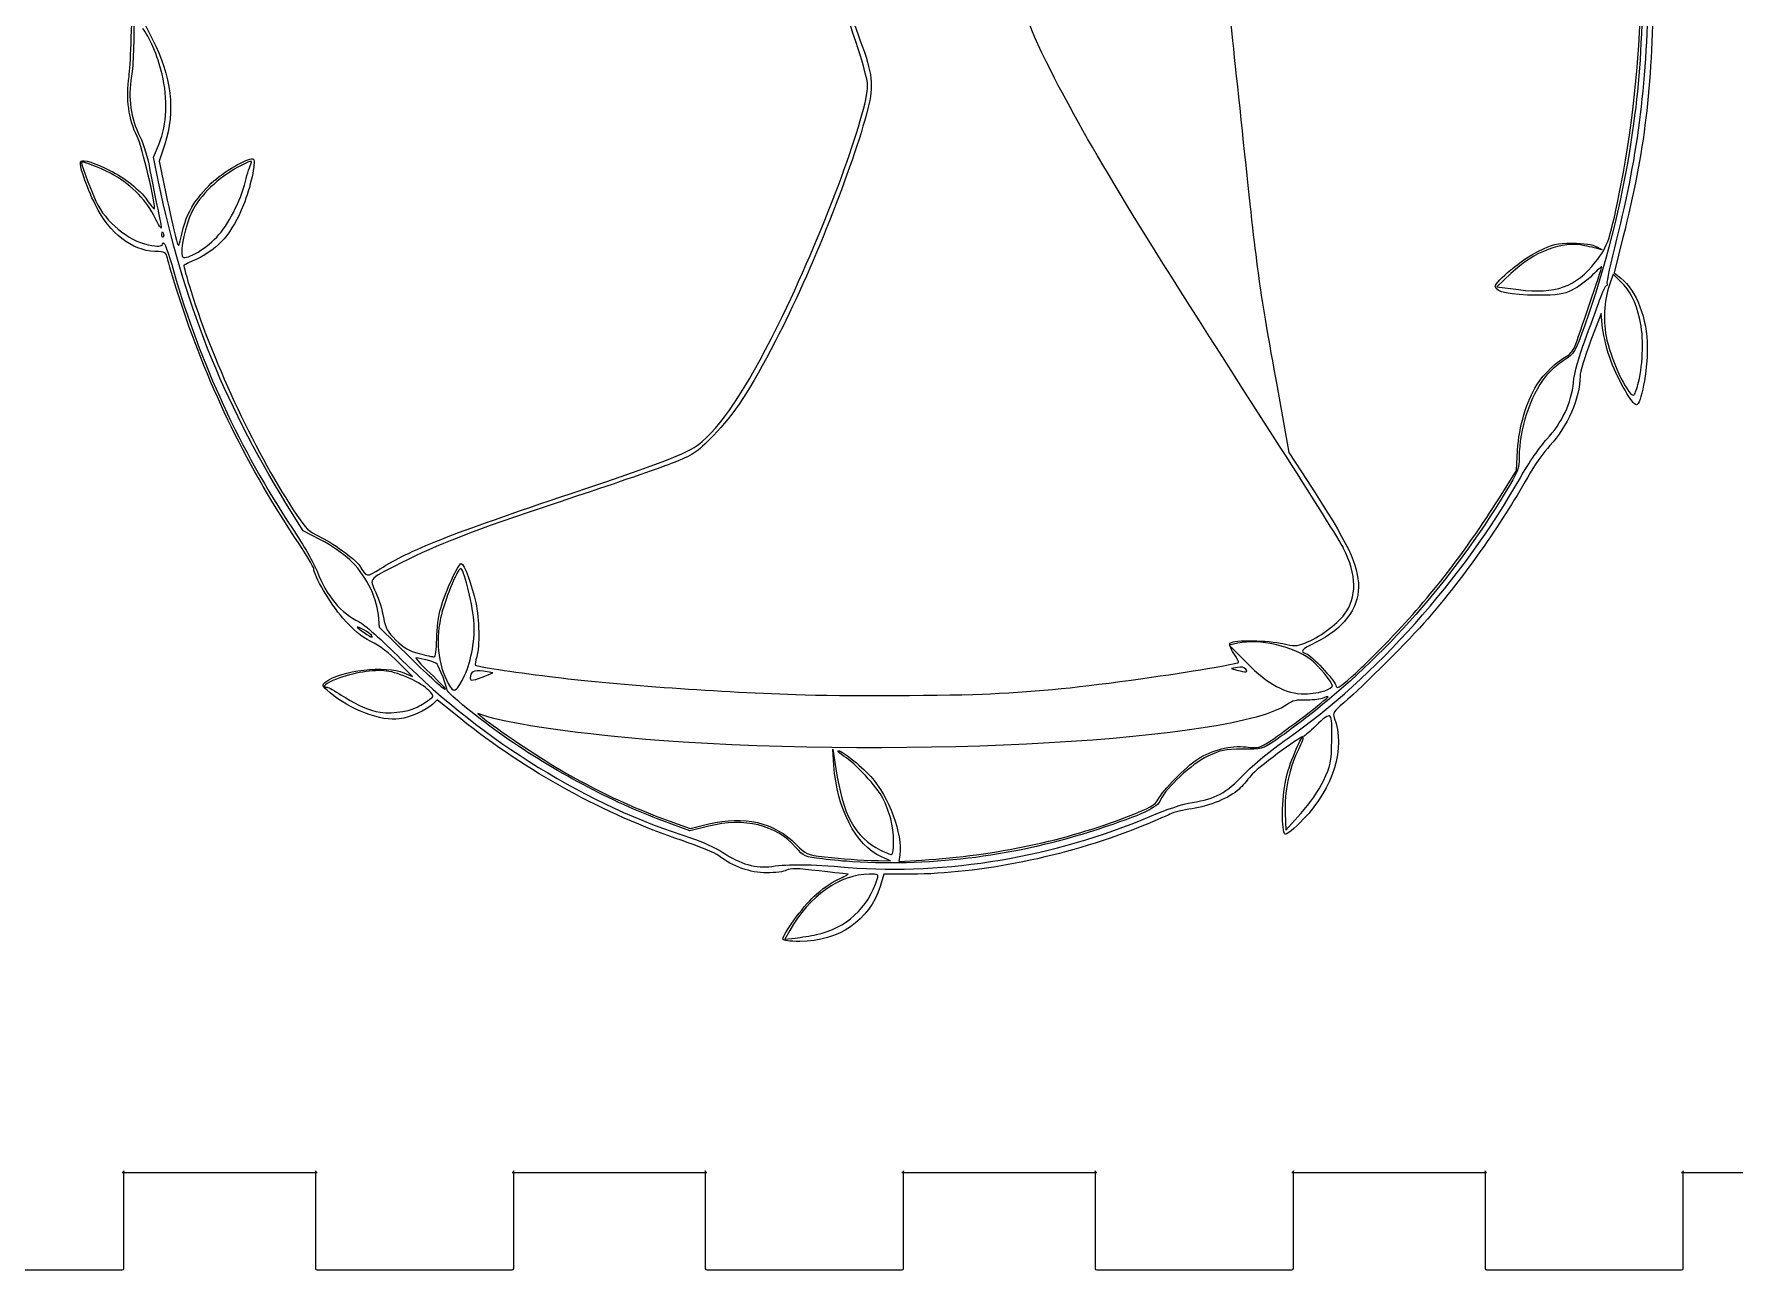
# Model space of a CAD drawing. Extents: x 1 to 445, y -9778 to -9574.
# Drawn here: x 191.1 to 243.4, y -9650 to -9612 of the extents above; entities that cross this region are included whole.
import ezdxf

# ---------------------------------------------------------------- set-up
doc = ezdxf.new("R2010")
doc.units = 0
doc.layers.get('0').update_dxf_attribs({"linetype": 'CONTINUOUS'})

msp = doc.modelspace()

# ---------------------------------------------------------------- linework, layer by layer
at = {"color": 5}
for p, q in [((194.45499, -9611.5997), (194.72856, -9612.1255)), ((194.76045, -9615.7509), (194.92838, -9615.3351)), ((195.10422, -9615.3517), (194.93019, -9615.8783)), ((194.91374, -9616.5049), (194.76045, -9615.7509)), ((194.93019, -9615.8783), (195.13789, -9616.8703)), ((195.01639, -9618.1216), (195.01609, -9618.1224)), ((196.7012, -9618.2107), (196.7012, -9618.2107)), ((239.9896, -9618.2189), (239.71677, -9619.3129)), ((236.5402, -9619.3291), (236.10446, -9619.7419)), ((239.68526, -9619.3542), (239.57334, -9619.677)), ((239.91703, -9619.5767), (239.68526, -9619.3542)), ((239.71677, -9619.3129), (239.92691, -9619.4773)), ((236.10446, -9619.7419), (236.77783, -9619.8279)), ((239.31678, -9620.5613), (238.99332, -9621.417)), ((239.36268, -9621.0159), (239.31678, -9620.5613)), ((240.46753, -9622.6739), (240.46751, -9622.6739)), ((229.34133, -9622.8227), (229.70631, -9624.8403)), ((229.70631, -9624.8403), (230.26446, -9625.6974)), ((236.70699, -9625.3961), (236.74449, -9624.7671)), ((236.1838, -9626.2314), (236.70699, -9625.3961)), ((199.36129, -9627.2493), (198.83446, -9626.3991)), ((199.90002, -9627.5296), (199.36129, -9627.2493)), ((201.71749, -9630.2285), (201.67679, -9629.8305)), ((201.46194, -9630.4621), (201.46189, -9630.4619)), ((202.68686, -9631.1812), (201.71749, -9630.2285)), ((232.82214, -9630.5809), (232.8221, -9630.5779)), ((228.13771, -9630.7104), (227.87119, -9630.7694)), ((227.87119, -9630.7694), (228.40843, -9631.3146)), ((202.73241, -9631.7391), (202.29786, -9631.2983)), ((202.46499, -9631.6232), (202.73241, -9631.7391)), ((205.20599, -9631.6214), (204.91069, -9631.5744)), ((205.00544, -9631.7024), (205.20599, -9631.6214)), ((228.11967, -9631.454), (227.93624, -9631.49)), ((227.93624, -9631.49), (228.10338, -9631.538)), ((228.37855, -9631.509), (228.37855, -9631.508)), ((204.33104, -9631.7055), (204.33104, -9631.7055)), ((205.00544, -9631.7022), (205.00544, -9631.7024)), ((230.8131, -9632.1709), (230.8131, -9632.1706)), ((202.86805, -9632.679), (202.86808, -9632.679)), ((203.49243, -9632.4535), (203.34558, -9632.5915)), ((204.2155, -9633.0352), (203.49243, -9632.4535)), ((220.51554, -9632.2678), (220.51548, -9632.2666)), ((204.92906, -9632.9367), (204.73808, -9632.8687)), ((204.73808, -9632.8687), (204.93863, -9633.0385)), ((215.702, -9634.4736), (215.6716, -9633.9722)), ((215.6716, -9633.9722), (215.761, -9634.5739)), ((211.26963, -9636.4849), (210.4322, -9636.1765)), ((210.64694, -9636.1871), (211.27435, -9636.4163)), ((211.84751, -9636.34), (211.26963, -9636.4849)), ((211.27435, -9636.4163), (211.84991, -9636.2721)), ((229.58817, -9635.9423), (229.60737, -9636.4589)), ((229.60737, -9636.4589), (230.06874, -9635.9509)), ((217.07258, -9637.4012), (217.44027, -9637.4122)), ((217.44027, -9637.4122), (217.16157, -9637.2857)), ((217.72524, -9637.2252), (217.69574, -9637.4266)), ((217.69574, -9637.4266), (218.40368, -9637.3826)), ((216.27019, -9637.4359), (216.27028, -9637.4357)), ((217.23944, -9637.8168), (217.11919, -9638.2007)), ((218.07552, -9637.8168), (217.23944, -9637.8168)), ((214.13074, -9639.8161), (214.13096, -9639.8169)), ((214.34347, -9639.5475), (214.1901, -9639.8204)), ((214.1901, -9639.8204), (214.51151, -9639.7834)), ((215.16718, -9639.6757), (215.16718, -9639.6756))]:
    msp.add_line(p, q, dxfattribs=at)
at = {"color": 7}
for p, q in [((193.79297, -9647), (199.79297, -9647)), ((193.84377, -9649.949), (193.84377, -9646.949)), ((199.74217, -9646.949), (199.74217, -9649.949)), ((205.79297, -9647), (211.79297, -9647)), ((205.84377, -9649.949), (205.84377, -9646.949)), ((211.74217, -9646.949), (211.74217, -9649.949)), ((217.79297, -9647), (223.79297, -9647)), ((217.84377, -9649.949), (217.84377, -9646.949)), ((223.74217, -9646.949), (223.74217, -9649.949)), ((229.79297, -9647), (235.79297, -9647)), ((229.84377, -9649.949), (229.84377, -9646.949)), ((235.74217, -9646.949), (235.74217, -9649.949)), ((241.79297, -9647), (247.79297, -9647)), ((241.84377, -9649.949), (241.84377, -9646.949)), ((187.79297, -9650), (193.79297, -9650)), ((199.79297, -9650), (205.79297, -9650)), ((211.79297, -9650), (217.79297, -9650)), ((223.79297, -9650), (229.79297, -9650)), ((235.79297, -9650), (241.79297, -9650))]:
    msp.add_line(p, q, dxfattribs=at)
at = {"color": 5}
for points in [[(222.38321, -9613.1033), (221.55091, -9611.4658), (221.46973, -9611.1531), (221.15394, -9608.3685)], [(216.37318, -9612.1893), (215.89148, -9610.7654), (215.77827, -9610.0983), (215.82125, -9608.9373)], [(215.95308, -9609.5214), (215.99768, -9610.5098), (216.13568, -9611.1644), (216.51212, -9612.1723)], [(194.00265, -9613.2628), (194.05065, -9612.9402), (194.09175, -9611.8025), (194.10225, -9610.5071)], [(239.79965, -9618.2737), (240.4745, -9615.6041), (240.74481, -9613.3892), (240.7761, -9610.2727)], [(239.93598, -9616.5745), (240.31532, -9614.6568), (240.53716, -9612.3719), (240.53782, -9610.3759)], [(240.91178, -9610.5734), (240.88668, -9613.6735), (240.6651, -9615.5104), (239.9896, -9618.2189)], [(194.14745, -9611.2087), (194.15985, -9612.2258), (194.13695, -9612.8909), (194.07665, -9613.2627)], [(240.58275, -9611.0082), (240.54015, -9612.8615), (240.47066, -9613.7062), (240.23086, -9615.2868)], [(227.88524, -9611.3664), (227.93344, -9611.8144), (228.13829, -9613.7453), (228.34034, -9615.6573)], [(195.01958, -9613.198), (194.88267, -9612.6254), (194.62861, -9612.0254), (194.42536, -9611.7945)], [(194.72856, -9612.1255), (195.30702, -9613.2374), (195.43624, -9614.3471), (195.10422, -9615.3517)], [(216.73829, -9613.5378), (216.73829, -9613.3881), (216.57623, -9612.7896), (216.37318, -9612.1893)], [(216.51212, -9612.1723), (216.88783, -9613.1783), (216.92923, -9613.5465), (216.74644, -9614.2569)], [(194.25485, -9615.1156), (193.99359, -9614.6091), (193.90222, -9613.9378), (194.00265, -9613.2628)], [(194.07665, -9613.2627), (193.96559, -9613.948), (194.04825, -9614.5367), (194.33715, -9615.1183)], [(194.92838, -9615.3351), (195.16975, -9614.7376), (195.20275, -9613.9641), (195.01958, -9613.198)], [(229.43667, -9624.6708), (225.05776, -9617.8746), (223.55932, -9615.4172), (222.38321, -9613.1033)], [(214.12836, -9620.6191), (215.42573, -9617.9448), (216.73829, -9614.3835), (216.73829, -9613.5378)], [(216.74644, -9614.2569), (216.28076, -9616.0668), (215.00309, -9619.2811), (213.90527, -9621.4046)], [(194.78117, -9617.3428), (194.84307, -9617.2758), (194.39852, -9615.3942), (194.25485, -9615.1156)], [(194.33715, -9615.1183), (194.45817, -9615.3619), (194.58061, -9615.7713), (194.64745, -9616.1558)], [(240.23086, -9615.2868), (239.94421, -9617.1761), (239.43998, -9619.1818), (238.81543, -9620.9171)], [(192.96852, -9617.2185), (192.67533, -9616.6376), (192.44676, -9615.9526), (192.52125, -9615.8781)], [(192.52125, -9615.8781), (192.58695, -9615.8121), (192.96121, -9615.9301), (193.41282, -9616.1581)], [(193.43445, -9616.2446), (193.09964, -9616.0674), (192.53711, -9615.8611), (192.53711, -9615.9155)], [(192.53711, -9615.9155), (192.53711, -9616.0187), (192.90693, -9616.9719), (193.04634, -9617.228)], [(196.61111, -9616.4808), (197.01657, -9616.1261), (197.74798, -9615.7258), (197.83376, -9615.8116)], [(197.76355, -9615.9332), (197.81565, -9615.8362), (197.72355, -9615.8642), (197.3505, -9616.0602)], [(197.83376, -9615.8116), (197.91356, -9615.8916), (197.73606, -9616.7029), (197.52541, -9617.2214)], [(197.58556, -9616.4916), (197.64656, -9616.2534), (197.72665, -9616.0022), (197.76355, -9615.9332)], [(228.34034, -9615.6573), (228.7345, -9619.3873), (228.78398, -9619.7416), (229.34133, -9622.8227)], [(193.41282, -9616.1581), (193.88502, -9616.3966), (194.32588, -9616.7467), (194.55395, -9617.0642)], [(194.75132, -9617.5223), (194.48993, -9617.0181), (194.00258, -9616.5453), (193.43445, -9616.2446)], [(194.64745, -9616.1558), (194.70815, -9616.5051), (194.81547, -9617.0434), (194.8859, -9617.352)], [(197.3505, -9616.0602), (196.76634, -9616.3671), (196.17651, -9616.9398), (195.93363, -9617.4358)], [(196.01279, -9617.1697), (196.14817, -9616.9603), (196.41741, -9616.6503), (196.61111, -9616.4808)], [(198.83446, -9626.3991), (196.89573, -9623.27), (195.64987, -9620.126), (194.91374, -9616.5049)], [(195.13789, -9616.8703), (195.25212, -9617.4158), (195.38659, -9618.0127), (195.43672, -9618.1965)], [(196.7012, -9618.2107), (197.06283, -9617.8298), (197.42127, -9617.133), (197.58556, -9616.4916)], [(239.14749, -9618.9743), (239.52955, -9618.4882), (239.59964, -9618.2749), (239.93598, -9616.5745)], [(194.80059, -9618.6507), (194.0809, -9618.6247), (193.41534, -9618.1039), (192.96852, -9617.2185)], [(193.04634, -9617.228), (193.38922, -9617.8579), (194.09814, -9618.3888), (194.70832, -9618.4724)], [(194.55395, -9617.0642), (194.67052, -9617.2266), (194.77277, -9617.3519), (194.78117, -9617.3428)], [(194.99418, -9617.9328), (194.98328, -9617.9438), (194.87403, -9617.7589), (194.75132, -9617.5223)], [(194.8859, -9617.352), (194.9563, -9617.6606), (195.00505, -9617.9219), (194.99418, -9617.9328)], [(195.93363, -9617.4358), (195.7459, -9617.8193), (195.57087, -9618.625), (195.63757, -9618.7988)], [(195.57397, -9618.3303), (195.71746, -9617.706), (195.78976, -9617.5148), (196.01279, -9617.1697)], [(197.52541, -9617.2214), (197.17002, -9618.0961), (196.76512, -9618.5654), (196.09007, -9618.8851)], [(195.01609, -9618.1224), (195.01909, -9618.0444), (195.03519, -9618.0284), (195.05649, -9618.0814)], [(194.70832, -9618.4724), (194.95396, -9618.5064), (195.01601, -9618.4934), (195.0521, -9618.3984)], [(195.05149, -9618.2096), (195.02919, -9618.2316), (195.01349, -9618.1926), (195.01639, -9618.1216)], [(195.05649, -9618.0814), (195.07579, -9618.1294), (195.07339, -9618.1873), (195.05149, -9618.2096)], [(195.0521, -9618.3984), (195.0798, -9618.3264), (195.20164, -9618.6508), (195.381, -9619.2752)], [(195.43672, -9618.1965), (195.52552, -9618.5224), (195.52902, -9618.5258), (195.57397, -9618.3303)], [(195.63757, -9618.7988), (195.69867, -9618.9579), (196.31593, -9618.6166), (196.7012, -9618.2107)], [(238.81666, -9618.4764), (238.11361, -9618.3264), (237.26177, -9618.6454), (236.5402, -9619.3291)], [(237.39024, -9618.6425), (237.83964, -9618.4204), (237.93824, -9618.3972), (238.42697, -9618.3984)], [(238.42697, -9618.3984), (238.80217, -9618.3984), (239.03851, -9618.4354), (239.20106, -9618.5155)], [(239.30134, -9618.5915), (239.22784, -9618.5695), (239.00969, -9618.5175), (238.81666, -9618.4764)], [(239.20106, -9618.5155), (239.32976, -9618.5795), (239.37488, -9618.6135), (239.30134, -9618.5915)], [(239.5063, -9619.6394), (239.4861, -9619.6074), (239.61804, -9618.9921), (239.79965, -9618.2737)], [(195.18399, -9618.8638), (195.14279, -9618.6753), (195.11969, -9618.6625), (194.80059, -9618.6507)], [(195.52613, -9620.0003), (195.36207, -9619.4856), (195.2081, -9618.9741), (195.18399, -9618.8638)], [(195.68871, -9619.0776), (195.67551, -9619.0876), (195.77591, -9619.4467), (195.91188, -9619.8808)], [(196.09007, -9618.8851), (195.88257, -9618.9831), (195.70196, -9619.07), (195.68871, -9619.0776)], [(236.05894, -9619.7328), (236.05894, -9619.5692), (236.88642, -9618.8915), (237.39024, -9618.6425)], [(236.77783, -9619.8279), (237.9043, -9619.9715), (238.54538, -9619.7409), (239.14749, -9618.9743)], [(195.381, -9619.2752), (196.1915, -9622.0969), (197.42302, -9624.7613), (199.03581, -9627.1824)], [(239.05064, -9619.377), (238.89437, -9619.5376), (238.61609, -9619.7434), (238.43224, -9619.8343)], [(238.50773, -9621.5749), (238.61641, -9621.3164), (239.33477, -9619.1875), (239.33477, -9619.1239)], [(239.33477, -9619.1239), (239.33477, -9619.1029), (239.20691, -9619.2169), (239.05064, -9619.377)], [(240.51251, -9620.7505), (240.37963, -9620.187), (240.21528, -9619.8631), (239.91703, -9619.5767)], [(239.92691, -9619.4773), (240.40219, -9619.8493), (240.73865, -9620.7296), (240.73865, -9621.6011)], [(199.1009, -9627.4429), (197.54855, -9625.0976), (196.36603, -9622.6356), (195.52613, -9620.0003)], [(195.91188, -9619.8808), (196.62301, -9622.1508), (197.94853, -9624.9546), (199.17017, -9626.773)], [(237.32916, -9619.9997), (236.53558, -9619.9998), (236.05894, -9619.8997), (236.05894, -9619.7328)], [(238.43224, -9619.8343), (238.13527, -9619.9812), (238.01221, -9619.9997), (237.32916, -9619.9997)], [(239.27078, -9620.1497), (239.35628, -9619.9015), (239.45256, -9619.6984), (239.4847, -9619.6984)], [(239.57334, -9619.677), (239.39684, -9620.1861), (239.36794, -9620.811), (239.49454, -9621.3802)], [(239.4847, -9619.6984), (239.5168, -9619.6984), (239.5266, -9619.6714), (239.5063, -9619.6394)], [(211.64713, -9624.5043), (212.34598, -9623.8949), (213.14988, -9622.6361), (214.12836, -9620.6191)], [(238.81364, -9621.4032), (238.97955, -9620.962), (239.18527, -9620.3979), (239.27078, -9620.1497)], [(238.81543, -9620.9171), (238.50514, -9621.7792), (238.50171, -9621.7849), (238.15129, -9622.0175)], [(239.62481, -9622.0388), (239.50588, -9621.7262), (239.38793, -9621.266), (239.36268, -9621.0159)], [(240.46751, -9622.6739), (240.61041, -9622.086), (240.62999, -9621.2487), (240.51251, -9620.7505)], [(213.90527, -9621.4046), (213.12898, -9622.9063), (212.625, -9623.6733), (211.99167, -9624.3175)], [(238.2397, -9621.8893), (238.3321, -9621.8473), (238.4527, -9621.7057), (238.50773, -9621.5749)], [(238.46491, -9622.6832), (238.49551, -9622.3722), (238.6173, -9621.9253), (238.81364, -9621.4032)], [(238.99332, -9621.417), (238.81542, -9621.8876), (238.66904, -9622.3691), (238.66802, -9622.4868)], [(239.49454, -9621.3802), (239.65646, -9622.108), (240.20699, -9623.2083), (240.33674, -9623.0635)], [(240.73865, -9621.6011), (240.73865, -9622.3422), (240.54199, -9623.3758), (240.40097, -9623.3758)], [(237.33839, -9622.761), (237.56041, -9622.4137), (237.98052, -9622.0074), (238.2397, -9621.8893)], [(238.15129, -9622.0175), (237.95756, -9622.1461), (237.70814, -9622.3661), (237.59702, -9622.5063)], [(240.40097, -9623.3758), (240.28455, -9623.3758), (239.84632, -9622.621), (239.62481, -9622.0388)], [(237.59702, -9622.5063), (237.13952, -9623.084), (236.79427, -9624.1463), (236.79427, -9624.9763)], [(237.64398, -9624.4308), (238.1094, -9623.9348), (238.40325, -9623.3092), (238.46491, -9622.6832)], [(238.66802, -9622.4868), (238.66202, -9623.1727), (238.28193, -9624.0457), (237.73514, -9624.629)], [(240.33674, -9623.0635), (240.36404, -9623.0325), (240.42284, -9622.8578), (240.46753, -9622.6739)], [(236.74449, -9624.7671), (236.78739, -9624.0477), (237.02162, -9623.2566), (237.33839, -9622.761)], [(211.99167, -9624.3175), (211.44344, -9624.875), (211.3975, -9624.9055), (210.68802, -9625.1819)], [(207.64749, -9626.0866), (210.69705, -9625.0616), (211.26624, -9624.8365), (211.64713, -9624.5043)], [(231.39059, -9627.7903), (231.28398, -9627.577), (230.40472, -9626.1732), (229.43667, -9624.6708)], [(236.83135, -9625.615), (237.08224, -9625.172), (237.44611, -9624.6417), (237.64398, -9624.4308)], [(237.73514, -9624.629), (237.55437, -9624.8218), (237.24851, -9625.258), (237.05545, -9625.5983)], [(210.68802, -9625.1819), (210.28356, -9625.3395), (208.9749, -9625.7917), (207.77989, -9626.1868)], [(236.79427, -9624.9763), (236.79427, -9625.3356), (236.76227, -9625.4173), (236.36343, -9626.075)], [(229.65272, -9633.6501), (232.35033, -9631.7726), (235.06477, -9628.7343), (236.83135, -9625.615)], [(230.26446, -9625.6974), (231.54663, -9627.6662), (231.84803, -9628.2925), (231.84657, -9628.985)], [(237.05545, -9625.5983), (236.21463, -9627.0806), (235.07737, -9628.6928), (233.97979, -9629.9583)], [(201.73561, -9628.4185), (202.63799, -9627.8412), (203.85363, -9627.3617), (207.64749, -9626.0866)], [(207.77989, -9626.1868), (204.80767, -9627.1696), (203.69513, -9627.5865), (202.59873, -9628.1282)], [(236.36343, -9626.075), (234.73824, -9628.7551), (232.66188, -9631.1096), (230.29978, -9632.9509)], [(232.8221, -9630.5779), (234.07759, -9629.2677), (235.15238, -9627.878), (236.1838, -9626.2314)], [(199.17017, -9626.773), (199.44436, -9627.1811), (199.55382, -9627.2853), (199.84474, -9627.4153)], [(199.03581, -9627.1824), (199.36506, -9627.6767), (199.70443, -9628.2671), (199.78998, -9628.4943)], [(199.69057, -9628.4141), (199.69057, -9628.3701), (199.42522, -9627.9329), (199.1009, -9627.4429)], [(199.84474, -9627.4153), (200.22194, -9627.5837), (200.99059, -9628.1368), (201.09454, -9628.3146)], [(200.79942, -9628.1396), (200.60105, -9627.9583), (200.19633, -9627.6838), (199.90002, -9627.5296)], [(231.42199, -9629.8111), (231.80595, -9629.3077), (231.79493, -9628.5996), (231.39059, -9627.7903)], [(200.58687, -9629.9365), (200.19184, -9629.483), (199.69057, -9628.6316), (199.69057, -9628.4141)], [(199.78998, -9628.4943), (200.07085, -9629.2406), (200.53987, -9629.8039), (201.08599, -9630.0509)], [(201.67679, -9629.8305), (201.61829, -9629.2579), (201.25323, -9628.5543), (200.79942, -9628.1396)], [(201.09454, -9628.3146), (201.31064, -9628.6843), (201.31811, -9628.6855), (201.73561, -9628.4185)], [(202.59873, -9628.1282), (201.32519, -9628.7575), (201.39018, -9628.6915), (201.59786, -9629.1451)], [(204.20889, -9628.4098), (204.09288, -9628.4478), (203.70471, -9629.412), (203.59188, -9629.9427)], [(203.59633, -9629.6276), (203.74818, -9629.1113), (204.14154, -9628.2571), (204.22749, -9628.2571)], [(204.61503, -9630.0122), (204.55913, -9629.4129), (204.2975, -9628.3809), (204.20889, -9628.4098)], [(204.22749, -9628.2571), (204.31459, -9628.2571), (204.55903, -9628.9125), (204.67622, -9629.4605)], [(231.84657, -9628.985), (231.84457, -9629.6537), (231.36773, -9630.2745), (230.54163, -9630.6819)], [(201.59786, -9629.1451), (201.69136, -9629.3492), (201.79934, -9629.6953), (201.83789, -9629.9142)], [(204.67622, -9629.4605), (204.78487, -9629.9685), (204.79961, -9630.8006), (204.70582, -9631.1278)], [(201.44713, -9630.6519), (201.13414, -9630.4972), (200.92083, -9630.3198), (200.58687, -9629.9365)], [(201.08599, -9630.0509), (201.22014, -9630.1119), (201.79888, -9630.6276), (202.37207, -9631.1975)], [(201.83789, -9629.9142), (201.89829, -9630.2572), (201.95114, -9630.3547), (202.21994, -9630.6187)], [(203.59188, -9629.9427), (203.42962, -9630.7059), (203.54288, -9631.509), (203.88928, -9632.0514)], [(203.4731, -9630.5798), (203.4761, -9630.2651), (203.529, -9629.8568), (203.59633, -9629.6276)], [(204.33104, -9631.7055), (204.54703, -9631.2489), (204.66489, -9630.5461), (204.61503, -9630.0122)], [(230.19898, -9630.7044), (230.6198, -9630.5437), (231.16942, -9630.1423), (231.42199, -9629.8111)], [(233.97979, -9629.9583), (233.3858, -9630.6433), (232.02978, -9631.9987), (231.3932, -9632.5437)], [(201.46189, -9630.4619), (201.41719, -9630.3899), (201.02764, -9630.1726), (201.02764, -9630.2201)], [(201.02764, -9630.2201), (201.02764, -9630.2481), (201.43925, -9630.5257), (201.48284, -9630.5281)], [(201.48284, -9630.5281), (201.49424, -9630.5281), (201.48484, -9630.4991), (201.46194, -9630.4621)], [(203.3983, -9631.1314), (203.4404, -9631.1312), (203.4699, -9630.9131), (203.4731, -9630.5798)], [(227.90544, -9630.7004), (228.0057, -9630.6002), (229.08161, -9630.6154), (229.52145, -9630.7234)], [(230.36444, -9631.2044), (229.8056, -9630.7935), (228.78844, -9630.5679), (228.13771, -9630.7104)], [(231.64716, -9631.7352), (231.89907, -9631.5119), (232.42781, -9630.9924), (232.82214, -9630.5809)], [(202.29786, -9631.2983), (202.02674, -9631.0233), (201.70679, -9630.7802), (201.44713, -9630.6519)], [(202.21994, -9630.6187), (202.46255, -9630.857), (202.62042, -9630.9481), (202.93033, -9631.0285)], [(202.93033, -9631.0285), (203.14948, -9631.0855), (203.36006, -9631.1317), (203.3983, -9631.1314)], [(204.70582, -9631.1278), (204.66972, -9631.2538), (204.65142, -9631.3682), (204.66512, -9631.382)], [(228.00991, -9631.0216), (227.8936, -9630.8504), (227.85969, -9630.7462), (227.90544, -9630.7004)], [(228.15733, -9631.2999), (228.17093, -9631.2869), (228.10463, -9631.161), (228.00991, -9631.0216)], [(229.52145, -9630.7234), (229.86309, -9630.8074), (229.93443, -9630.8054), (230.19898, -9630.7044)], [(230.54163, -9630.6819), (230.08191, -9630.9086), (230.03166, -9630.9667), (230.23845, -9631.0323)], [(230.23845, -9631.0323), (230.40062, -9631.0833), (231.08671, -9631.8185), (231.14547, -9632.0037)], [(200.05826, -9631.8976), (200.5121, -9631.5456), (201.91659, -9631.3855), (202.46499, -9631.6232)], [(201.92387, -9631.5649), (201.52559, -9631.5149), (200.90367, -9631.6159), (200.38919, -9631.8123)], [(203.23153, -9632.1648), (203.00788, -9631.9267), (202.32974, -9631.6157), (201.92387, -9631.5649)], [(202.37207, -9631.1975), (204.92747, -9633.7383), (208.12076, -9635.7054), (211.3189, -9636.7088)], [(203.72915, -9632.133), (203.68905, -9632.133), (203.22001, -9631.7052), (202.68686, -9631.1812)], [(202.84466, -9631.1556), (202.78296, -9631.1366), (202.97308, -9631.3485), (203.26723, -9631.6266)], [(203.19325, -9631.2346), (203.06326, -9631.2106), (202.90639, -9631.1746), (202.84466, -9631.1556)], [(203.48733, -9631.3555), (203.45553, -9631.3135), (203.32325, -9631.2595), (203.19325, -9631.2346)], [(203.26723, -9631.6266), (203.5614, -9631.9045), (203.76925, -9632.1324), (203.72915, -9632.133)], [(203.79983, -9632.1625), (203.79683, -9632.0705), (203.55392, -9631.4439), (203.48733, -9631.3555)], [(204.91069, -9631.5744), (204.61158, -9631.5264), (204.50745, -9631.5844), (204.50505, -9631.7872)], [(204.66512, -9631.382), (204.70552, -9631.423), (205.79191, -9631.5906), (206.94425, -9631.7348)], [(225.2135, -9631.7941), (226.63595, -9631.5941), (228.11066, -9631.3465), (228.15733, -9631.2999)], [(228.10338, -9631.538), (228.38807, -9631.62), (228.46408, -9631.611), (228.37855, -9631.509)], [(228.37855, -9631.508), (228.33215, -9631.452), (228.23234, -9631.431), (228.11967, -9631.454)], [(228.40843, -9631.3146), (229.07018, -9631.9862), (229.59787, -9632.2678), (230.1947, -9632.2679)], [(231.04494, -9632.0322), (231.04494, -9631.9137), (230.61089, -9631.3857), (230.36444, -9631.2044)], [(200.38919, -9631.8123), (200.056, -9631.9398), (199.91236, -9632.0669), (200.10145, -9632.0669)], [(200.19197, -9632.2335), (199.93064, -9632.0066), (199.92759, -9631.999), (200.05826, -9631.8976)], [(200.10145, -9632.0669), (200.14365, -9632.0669), (200.33885, -9632.1736), (200.53534, -9632.3041)], [(203.26263, -9632.4366), (203.3892, -9632.3376), (203.38859, -9632.3319), (203.23153, -9632.1648)], [(205.55358, -9633.5802), (204.79779, -9633.0506), (203.80286, -9632.2464), (203.79983, -9632.1625)], [(203.88928, -9632.0514), (204.01412, -9632.2468), (204.11073, -9632.1712), (204.33104, -9631.7055)], [(204.50505, -9631.7872), (204.50405, -9631.8792), (204.60938, -9631.8612), (205.00544, -9631.7022)], [(206.94425, -9631.7348), (208.85742, -9631.9742), (211.90539, -9632.1975), (214.53214, -9632.2908)], [(220.51548, -9632.2666), (222.06422, -9632.1906), (223.22629, -9632.0735), (225.2135, -9631.7941)], [(230.1947, -9632.2679), (230.40731, -9632.2679), (230.68558, -9632.2239), (230.8131, -9632.1709)], [(230.8131, -9632.1706), (230.94061, -9632.1176), (231.04494, -9632.0551), (231.04494, -9632.0322)], [(231.14547, -9632.0037), (231.18507, -9632.1287), (231.23117, -9632.104), (231.64716, -9631.7352)], [(202.32298, -9633.0406), (201.78714, -9633.1266), (200.78131, -9632.7453), (200.19197, -9632.2335)], [(200.53534, -9632.3041), (200.9094, -9632.5523), (201.2582, -9632.7186), (201.59586, -9632.8094)], [(201.59586, -9632.8094), (201.93005, -9632.8994), (202.57855, -9632.8324), (202.86805, -9632.679)], [(203.34558, -9632.5915), (203.15483, -9632.7706), (202.66471, -9632.9859), (202.32298, -9633.0406)], [(202.86808, -9632.679), (203.01408, -9632.601), (203.19163, -9632.4923), (203.26263, -9632.4366)], [(229.65372, -9632.5925), (228.09287, -9633.7039), (218.11565, -9634.2768), (210.32035, -9633.7026)], [(214.53214, -9632.2908), (215.89711, -9632.3388), (219.32925, -9632.3258), (220.51554, -9632.2678)], [(229.16429, -9633.6991), (229.54762, -9633.4468), (230.91129, -9632.4016), (230.91129, -9632.3602)], [(230.20414, -9632.4602), (229.94048, -9632.4482), (229.81392, -9632.4782), (229.65372, -9632.5925)], [(230.72891, -9632.4062), (230.6286, -9632.4442), (230.39246, -9632.4682), (230.20414, -9632.4602)], [(230.91129, -9632.3602), (230.91129, -9632.3472), (230.82919, -9632.3702), (230.72891, -9632.4062)], [(231.3932, -9632.5437), (231.07926, -9632.8125), (231.04644, -9632.8647), (231.10076, -9633.0082)], [(211.02971, -9636.7843), (208.65498, -9635.9909), (206.23352, -9634.6586), (204.2155, -9633.0352)], [(210.32035, -9633.7026), (208.08259, -9633.5378), (205.64338, -9633.1912), (204.92906, -9632.9367)], [(204.93863, -9633.0385), (205.24753, -9633.3), (206.60887, -9634.2121), (207.2671, -9634.5986)], [(230.29978, -9632.9509), (229.91902, -9633.2477), (229.4445, -9633.5989), (229.2453, -9633.7314)], [(231.10076, -9633.0082), (231.4504, -9633.9323), (231.07906, -9635.1587), (230.15902, -9636.1183)], [(231.02712, -9633.688), (231.04572, -9632.8042), (231.02212, -9632.7832), (230.5359, -9633.2489)], [(210.4322, -9636.1765), (208.87745, -9635.6039), (207.06521, -9634.6395), (205.55358, -9633.5802)], [(229.2453, -9633.7314), (228.89591, -9633.9639), (228.86161, -9633.9724), (228.27592, -9633.9724)], [(228.31877, -9634.75), (228.6045, -9634.4507), (229.15686, -9633.9952), (229.65272, -9633.6501)], [(228.38839, -9633.9018), (228.77075, -9633.9448), (228.80384, -9633.9368), (229.16429, -9633.6991)], [(230.17396, -9633.5665), (230.03008, -9633.5855), (228.68766, -9634.5839), (228.5334, -9634.7868)], [(229.60739, -9634.914), (229.69989, -9634.4772), (230.07841, -9633.5517), (230.13951, -9633.6128)], [(230.13951, -9633.6128), (230.15511, -9633.6288), (230.07911, -9633.8209), (229.97054, -9634.0407)], [(230.5359, -9633.2489), (230.35613, -9633.421), (230.19325, -9633.5639), (230.17396, -9633.5665)], [(230.7707, -9634.9415), (230.99793, -9634.468), (231.01218, -9634.3983), (231.02712, -9633.688)], [(216.01959, -9634.1959), (215.89621, -9634.1199), (215.81048, -9634.0421), (215.82907, -9634.0234)], [(215.82907, -9634.0234), (215.88647, -9633.9664), (216.51514, -9634.4623), (216.8331, -9634.816)], [(217.20723, -9635.4778), (217.03218, -9635.1354), (216.3523, -9634.4015), (216.01959, -9634.1959)], [(227.20774, -9634.1907), (226.70403, -9634.4293), (225.92799, -9635.1474), (225.75734, -9635.5329)], [(226.88622, -9634.2834), (227.35156, -9633.9872), (227.90383, -9633.8469), (228.38839, -9633.9018)], [(228.27592, -9633.9724), (227.72898, -9633.9724), (227.623, -9633.9944), (227.20774, -9634.1907)], [(229.97054, -9634.0407), (229.71215, -9634.5638), (229.56418, -9635.2997), (229.58817, -9635.9423)], [(207.2671, -9634.5986), (208.34506, -9635.2316), (209.43911, -9635.7458), (210.64694, -9636.1871)], [(217.16157, -9637.2857), (216.37479, -9636.9285), (215.78165, -9635.7857), (215.702, -9634.4736)], [(215.761, -9634.5739), (215.97191, -9635.9935), (216.3475, -9636.6769), (217.13861, -9637.0805)], [(225.66834, -9635.5332), (225.81873, -9635.2424), (226.53618, -9634.5061), (226.88622, -9634.2834)], [(226.72766, -9635.6097), (227.45487, -9635.4947), (227.77103, -9635.3239), (228.31877, -9634.75)], [(228.5334, -9634.7868), (228.42681, -9634.9271), (228.26385, -9635.1137), (228.17124, -9635.2017)], [(216.8331, -9634.816), (217.39379, -9635.4396), (217.81885, -9636.5875), (217.72524, -9637.2252)], [(228.17124, -9635.2017), (227.89564, -9635.4632), (227.23109, -9635.7394), (226.72388, -9635.8032)], [(229.58549, -9636.5865), (229.47393, -9636.5175), (229.48759, -9635.4798), (229.60739, -9634.914)], [(230.06874, -9635.9509), (230.36139, -9635.6287), (230.6181, -9635.2596), (230.7707, -9634.9415)], [(217.44962, -9636.1116), (217.40052, -9635.9277), (217.29143, -9635.6425), (217.20723, -9635.4778)], [(225.75734, -9635.5329), (225.64787, -9635.7803), (225.21913, -9635.9799), (223.79123, -9636.4484)], [(224.76346, -9636.0352), (225.42295, -9635.7789), (225.58895, -9635.6867), (225.66834, -9635.5332)], [(225.42912, -9636.0393), (225.9232, -9635.8285), (226.454, -9635.653), (226.72766, -9635.6097)], [(226.72388, -9635.8032), (226.46571, -9635.8352), (226.16006, -9635.9108), (226.04469, -9635.9705)], [(214.52167, -9636.985), (213.9212, -9636.3028), (212.94039, -9636.0663), (211.84751, -9636.34)], [(211.84991, -9636.2721), (212.92772, -9636.0021), (213.8698, -9636.2231), (214.53922, -9636.904)], [(216.13646, -9637.6079), (219.14085, -9637.8539), (222.50625, -9637.2858), (225.42912, -9636.0393)], [(217.47102, -9637.2146), (217.57012, -9637.2146), (217.55652, -9636.5114), (217.44962, -9636.1116)], [(218.40368, -9637.3826), (220.70474, -9637.2404), (222.81066, -9636.7942), (224.76346, -9636.0352)], [(226.04469, -9635.9705), (225.92931, -9636.0295), (225.46035, -9636.2287), (225.00256, -9636.4117)], [(230.15902, -9636.1183), (229.85581, -9636.4345), (229.63341, -9636.6161), (229.58549, -9636.5865)], [(212.15503, -9637.2502), (212.03956, -9637.1622), (211.53316, -9636.9525), (211.02971, -9636.7843)], [(211.3189, -9636.7088), (211.62919, -9636.8058), (212.06174, -9637.0051), (212.28011, -9637.151)], [(223.79123, -9636.4484), (221.3345, -9637.2546), (218.81492, -9637.5854), (216.27019, -9637.4359)], [(225.00256, -9636.4117), (222.84409, -9637.2743), (220.17697, -9637.8153), (218.07552, -9637.8168)], [(213.62956, -9637.7771), (213.12983, -9637.7771), (212.59676, -9637.5871), (212.15503, -9637.2502)], [(212.28011, -9637.151), (212.81417, -9637.5076), (213.30812, -9637.6474), (213.79157, -9637.5789)], [(215.34414, -9637.3497), (214.796, -9637.2857), (214.78084, -9637.2797), (214.52167, -9636.985)], [(214.53922, -9636.904), (214.8398, -9637.2095), (214.86053, -9637.2185), (215.40832, -9637.282)], [(216.27028, -9637.4357), (216.06804, -9637.4237), (215.65129, -9637.3847), (215.34414, -9637.3497)], [(215.40832, -9637.282), (215.99445, -9637.35), (216.45331, -9637.3828), (217.07258, -9637.4012)], [(217.13861, -9637.0805), (217.2832, -9637.1545), (217.43279, -9637.2146), (217.47102, -9637.2146)], [(214.2434, -9637.6961), (214.1632, -9637.7401), (213.88694, -9637.7761), (213.62956, -9637.7771)], [(213.79157, -9637.5789), (214.34392, -9637.5009), (214.90832, -9637.5079), (216.13646, -9637.6079)], [(215.24579, -9637.7161), (214.57295, -9637.6371), (214.35798, -9637.6331), (214.2434, -9637.6961)], [(216.78832, -9637.8163), (215.89494, -9637.8163), (214.93406, -9638.4967), (214.34347, -9639.5475)], [(216.13616, -9637.817), (216.11756, -9637.8168), (215.71689, -9637.771), (215.24579, -9637.7161)], [(215.81754, -9637.9817), (216.01139, -9637.8917), (216.15477, -9637.8173), (216.13616, -9637.817)], [(217.03487, -9637.9667), (217.07837, -9637.8265), (217.06157, -9637.8163), (216.78832, -9637.8163)], [(217.11919, -9638.2007), (216.79296, -9639.242), (215.84943, -9639.8881), (214.65511, -9639.8881)], [(215.08861, -9638.4991), (215.29567, -9638.3048), (215.6237, -9638.0719), (215.81754, -9637.9817)], [(215.16718, -9639.6756), (216.07133, -9639.485), (216.75919, -9638.8556), (217.03487, -9637.9667)], [(214.13096, -9639.8169), (214.13096, -9639.6612), (214.73257, -9638.8334), (215.08861, -9638.4991)], [(214.65511, -9639.8881), (214.32575, -9639.8881), (214.13074, -9639.8611), (214.13074, -9639.8161)], [(214.51151, -9639.7834), (214.68829, -9639.7624), (214.98334, -9639.7144), (215.16718, -9639.6757)]]:
    msp.add_open_spline(points, degree=3, dxfattribs=at)
at = {"color": 7}
for points in [[(193.84377, -9646.949), (193.84375, -9646.976), (193.82027, -9647), (193.79297, -9647)], [(199.79297, -9647), (199.76567, -9647), (199.74217, -9646.977), (199.74217, -9646.949)], [(205.84377, -9646.949), (205.84375, -9646.976), (205.82027, -9647), (205.79297, -9647)], [(211.79297, -9647), (211.76567, -9647), (211.74217, -9646.977), (211.74217, -9646.949)], [(217.84377, -9646.949), (217.84375, -9646.976), (217.82027, -9647), (217.79297, -9647)], [(223.79297, -9647), (223.76567, -9647), (223.74217, -9646.977), (223.74217, -9646.949)], [(229.84377, -9646.949), (229.84375, -9646.976), (229.82027, -9647), (229.79297, -9647)], [(235.79297, -9647), (235.76567, -9647), (235.74217, -9646.977), (235.74217, -9646.949)], [(241.84377, -9646.949), (241.84375, -9646.976), (241.82027, -9647), (241.79297, -9647)], [(193.79297, -9650), (193.82027, -9650), (193.84377, -9649.977), (193.84377, -9649.949)], [(199.74217, -9649.949), (199.74219, -9649.976), (199.76567, -9650), (199.79297, -9650)], [(205.79297, -9650), (205.82027, -9650), (205.84377, -9649.977), (205.84377, -9649.949)], [(211.74217, -9649.949), (211.74219, -9649.976), (211.76567, -9650), (211.79297, -9650)], [(217.79297, -9650), (217.82027, -9650), (217.84377, -9649.977), (217.84377, -9649.949)], [(223.74217, -9649.949), (223.74219, -9649.976), (223.76567, -9650), (223.79297, -9650)], [(229.79297, -9650), (229.82027, -9650), (229.84377, -9649.977), (229.84377, -9649.949)], [(235.74217, -9649.949), (235.74219, -9649.976), (235.76567, -9650), (235.79297, -9650)], [(241.79297, -9650), (241.82027, -9650), (241.84377, -9649.977), (241.84377, -9649.949)]]:
    msp.add_open_spline(points, degree=3, dxfattribs=at)

doc.saveas('drawing.dxf')
